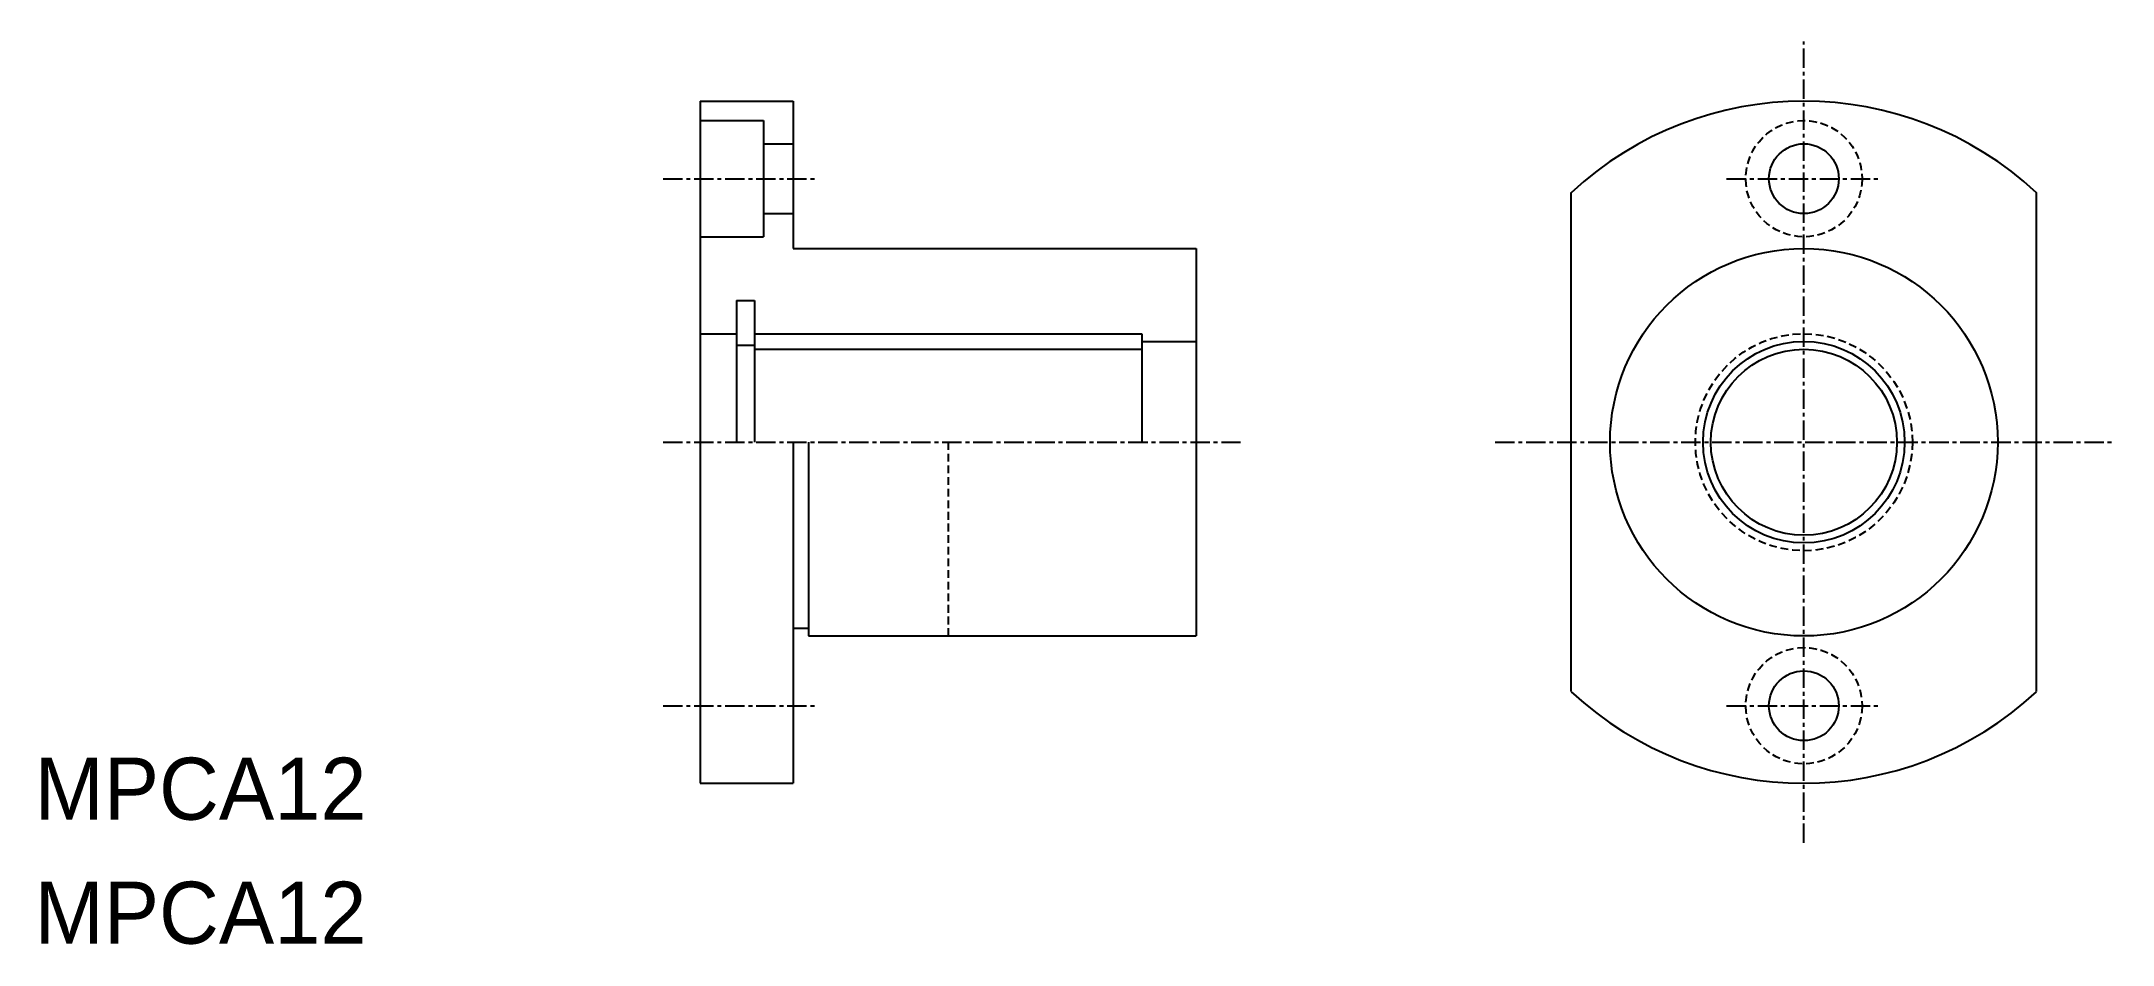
# Model space of a CAD drawing. Extents: x 10 to 144, y 10 to 68.
import ezdxf

# ---------------------------------------------------------------- set-up
doc = ezdxf.new("R2010")
doc.units = 0
doc.linetypes.add('CENTER', pattern=[2, 1.25, -0.25, 0.25, -0.25])
doc.linetypes.add('DASHED', pattern=[0.75, 0.5, -0.25])
doc.layers.get('0').update_dxf_attribs({"linetype": 'CONTINUOUS'})
doc.layers.add('CENTER', color=1, linetype='CENTER')

msp = doc.modelspace()

# ---------------------------------------------------------------- linework, layer by layer
at = {"color": 7, "linetype": 'CONTINUOUS'}
for p, q in [((52.92, 64.35), (52.92, 20.35)), ((52.92, 64.35), (58.92, 64.35)), ((58.92, 64.35), (58.92, 54.85)), ((52.92, 63.1), (57.02, 63.1)), ((57.02, 63.1), (57.02, 55.6)), ((57.02, 61.6), (58.92, 61.6)), ((109.11, 26.26), (109.11, 58.45)), ((139.11, 26.26), (139.11, 58.45)), ((57.02, 57.1), (58.92, 57.1)), ((52.92, 55.6), (57.02, 55.6)), ((58.92, 54.85), (84.92, 54.85)), ((84.92, 54.85), (84.92, 29.85)), ((55.27, 51.5), (55.27, 42.35)), ((55.27, 51.5), (56.42, 51.5)), ((56.42, 51.5), (56.42, 42.35)), ((52.92, 49.35), (55.27, 49.35)), ((55.27, 48.62), (56.42, 48.62)), ((56.42, 49.35), (81.42, 49.35)), ((56.42, 48.35), (81.42, 48.35)), ((81.42, 49.35), (81.42, 48.35)), ((81.42, 48.85), (84.92, 48.85)), ((81.42, 48.35), (81.42, 42.35)), ((58.92, 42.35), (58.92, 20.35)), ((59.92, 42.35), (59.92, 29.85)), ((58.92, 30.35), (59.92, 30.35)), ((59.92, 29.85), (84.92, 29.85)), ((52.92, 20.35), (58.92, 20.35))]:
    msp.add_line(p, q, dxfattribs=at)
at = {"color": 3, "linetype": 'DASHED'}
msp.add_line((68.92, 42.35), (68.92, 29.85), dxfattribs=at)
for centre, radius in [((124.11, 59.35), 3.75), ((124.11, 42.35), 7), ((124.11, 25.35), 3.75)]:
    msp.add_circle(centre, radius, dxfattribs=at)
at = {"color": 7, "linetype": 'CONTINUOUS'}
for centre, radius in [((124.11, 59.35), 2.25), ((124.11, 42.35), 12.5), ((124.11, 42.35), 6.5), ((124.11, 42.35), 6), ((124.11, 25.35), 2.25)]:
    msp.add_circle(centre, radius, dxfattribs=at)
for start, end in [(47.0141, 132.9859), (227.0141, 312.9859)]:
    msp.add_arc((124.11, 42.35), 22, start, end, dxfattribs=at)
at = {"layer": 'CENTER', "color": 1, "linetype": 'CENTER'}
for p, q in [((124.11, 16.5), (124.11, 68.21)), ((50.54, 59.35), (60.49, 59.35)), ((119.13, 59.35), (129.09, 59.35)), ((50.54, 42.35), (87.78, 42.35)), ((104.2, 42.35), (144.02, 42.35)), ((50.54, 25.35), (60.49, 25.35)), ((119.13, 25.35), (129.09, 25.35))]:
    msp.add_line(p, q, dxfattribs=at)

# ---------------------------------------------------------------- texts
at = {"color": 7, "linetype": 'CONTINUOUS'}
for p in [(10, 18), (10, 10)]:
    msp.add_text('MPCA12', height=4, dxfattribs=at).set_placement(p)

doc.saveas('drawing.dxf')
